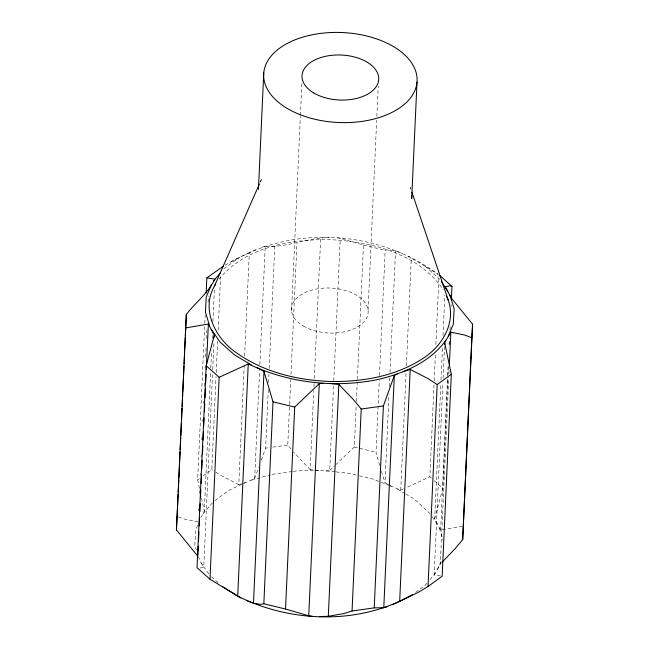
<?xml version="1.0" encoding="UTF-8"?>
<svg xmlns="http://www.w3.org/2000/svg" width="649" height="649" viewBox="0 0 649 649"><rect width="100%" height="100%" fill="white"/><g stroke="black" fill="none" stroke-linecap="round" stroke-linejoin="round"><path stroke-width="0.49" stroke-dasharray="3.25 2.43" d="M199.486 488.446L197.669 479.83L204.735 324.33M204.776 323.316L205.149 315.244M198.659 510.739L198.748 508.719M199.438 493.524L199.576 490.49M200.265 475.303L200.363 473.275M201.093 457.074L201.19 455.046M201.88 439.86L202.017 436.818M202.707 421.631L202.796 419.603M203.535 403.402L203.624 401.382M204.313 386.187L204.451 383.153M205.141 367.967L205.23 365.939M205.644 356.82L206.066 347.71M206.479 338.6L206.893 329.481M208.134 302.142L208.41 296.066M200.874 517.651L204.297 511.307L210.625 371.999M210.811 367.959L211.59 350.801M212.142 338.689L212.32 334.649M212.921 321.531L214.389 289.227M200.225 568.045L203.762 567.177L212.539 373.767M212.726 369.719L213.967 342.38M203.169 475.831L211.809 469.551L216.028 376.655M216.214 372.615L217.634 341.317M218.137 330.211L220.571 276.693M241.436 483.821L238.791 484.649L244.219 365.16M244.632 356.041L249.321 252.753C310.003 225.625 384.857 234.914 438.197 274.332L408.14 256.095M244.097 483.254L254.676 478.564L259.584 370.555M259.86 364.495L265.222 246.393C287.223 247.748 307.658 237.566 329.457 237.534M261.287 460.182L265.611 448.167L268.272 389.603M268.589 382.537L268.962 374.457M269.238 368.397L274.778 246.222M291.531 311.033L300.365 116.358M300.414 115.352L301.882 83.072M291.012 448.954L287.775 445.052L289.568 405.674M289.608 404.668L290.76 379.422M290.987 374.376L296.95 243.107M335.103 471.807L310.165 469.698L313.751 390.706M313.938 386.658L314.075 383.624M314.303 378.554L320.695 237.802M325.757 470.768L329.716 470.484L333.562 385.693M333.789 380.639L340.254 238.313L336.336 237.761M335.606 464.854L354.297 447.007L356.179 405.609M356.358 401.569L357.185 383.397M357.372 379.357L363.464 245.062L340.254 238.313M368.056 310.035L376.671 120.398M376.85 116.366L378.229 86.106M379.689 465.544L375.998 452.248L379.259 380.557M379.487 375.503L385.173 250.303L388.816 249.719L395.525 250.847L402.583 253.532M387.623 484.162L384.995 482.734L388.994 394.641M389.359 386.536L389.773 377.426M390.008 372.364L395.525 250.847M390.203 485.833L400.749 490.149L406.112 372.047M406.388 365.987L411.288 257.978M431.293 478.078L429.849 476.788L434.019 384.906M434.205 380.866L435.398 354.614M435.86 344.514L438.975 275.857M462.445 526.307L440.639 530.055L434.716 518.794L440.833 384.111M441.012 380.063L442.488 347.661M443.04 335.509L444.873 295.003M440.42 575.931L434.157 574.949L442.869 383.153M443.097 378.107L444.516 346.817M440.639 530.055L447.607 376.623M447.656 375.609L448.07 366.523M449.076 344.319L449.351 338.259M434.716 518.794L442.805 488.373L447.753 379.324M447.94 375.284L448.354 366.198M449.319 344.992L449.457 341.966M450 329.854L450.187 325.814M451.055 306.628L451.152 304.608M434.157 574.949L440.322 564.095L448.784 377.767M448.962 373.719L449.149 369.67M254.676 478.564L258.627 467.58M260.338 181.98L261.872 178.361L260.241 182.069M197.596 525.382L195.682 529.9L194.846 545.176L196.298 549.954M437.548 569.441L440.825 561.71M218.94 279.281C244.981 247.464 289.503 239.392 328.581 239.578C370.474 241.436 418.272 253.078 443.194 289.738M203.048 513.878L213.261 501.782M426.969 583.159L425.16 585.309L415.498 592.326M429.995 579.581L435.374 573.213M440.322 564.095L441.49 562.87M329.716 470.484L334.3 466.104M223.848 268.775L239.83 257.158L256.42 249.427M197.669 479.83L199.243 478.686M214.9 500.59L229.251 490.165L243.221 483.659M225.114 265.125L239.83 257.158M230.898 261.652L249.321 252.753M400.749 490.149L403.362 488.948M407.718 486.953L429.849 476.788M242.32 483.546L245.841 482.434M251.479 480.228L270.276 474.881M262.058 247.22L265.222 246.393M265.611 448.167L267.842 447.851M272.823 447.153L287.775 445.052M272.15 474.346L292.366 471.507M293.332 471.369L297.185 470.825L318.878 470.541M336.093 471.912L349.008 473.34L356.552 475.157M198.156 521.877L184.438 519.062L178.613 516.912M363.464 245.062L385.173 250.303M354.297 447.007L375.998 452.248M359.384 475.847L373.532 479.262L380.346 481.947M381.239 482.296L389.311 485.476M238.791 484.649L221.187 475.587L214.178 471.077M388.5 484.641L391.996 486.539M397.561 489.111L404.935 493.483M405.803 494.003L414.484 499.154L430.141 513.732M211.809 469.551L212.621 470.071M425.071 266.139L439.714 279.24M434.165 480.649L442.805 488.373M211.469 576.783L218.705 583.264M310.165 469.698L293.599 452.069M432.161 516.701L437.337 524.319M198.278 556.485L201.085 562.772L209.294 574.844M201.085 562.772L203.762 567.177M410.955 189.297L410.306 187.383L410.744 189.265M381.45 471.263L384.995 482.734M439.43 528.237L442.991 540.009M201.506 498.026L204.297 511.307M303.221 326.001A38.396 22.512 2.6 0 0 367.05 317.028A38.396 22.512 2.6 0 0 319.105 288.586A38.396 22.512 2.6 0 0 303.221 326.001"/><path stroke-width="0.97" d="M197.815 556.201L176.423 529.884L186.328 314.432C195.633 302.353 208.207 293.056 214.843 279.127L206.844 277.877L206.155 293.024M176.423 529.884L177.526 508.297M177.615 506.277L178.167 494.157M178.256 492.145L178.808 480.025M178.897 478.005L179.448 465.885M179.538 463.873L180.089 451.753M180.179 449.733L180.73 437.613M180.828 435.601L181.371 423.481M181.509 420.455L182.061 408.335M182.158 406.315L182.702 394.203M182.799 392.183L183.343 380.063M183.44 378.043L183.992 365.931M184.081 363.911L184.632 351.79M184.722 349.77L185.273 337.658M185.363 335.638L186.328 314.432M412.334 594.63C359.944 625.092 291.093 623.048 237.712 596.106L209.984 579.241L197.028 567.648L206.195 365.712L214.292 335.29L208.361 324.021L185.59 327.948M197.864 555.195L198.278 546.109M198.505 541.055L198.918 531.977M199.194 525.917L199.559 517.845M199.835 511.785L200.2 503.705M200.476 497.653L200.841 489.573M201.117 483.521L201.531 474.435M201.758 469.389L202.172 460.303M202.447 454.243L202.812 446.171M203.088 440.111L203.453 432.039M203.729 425.979L204.102 417.907M204.37 411.847L204.743 403.775M205.019 397.715L205.425 388.629M205.66 383.583L206.074 374.497M206.301 369.451L208.361 324.021M214.194 337.318L214.292 335.29M209.984 579.241L219.151 377.296L206.195 365.712M237.712 596.106L248.259 363.935C288.034 382.788 333.643 388.256 376.858 379.738C405.868 373.126 436.355 359.708 450.852 332.199L464.57 335.014L471.847 337.707L462.68 539.652L454.852 548.94L442.074 562.261M258.456 189.37L263.745 72.866M312.664 616.323L308.746 615.771L285.536 609.022L263.835 603.781L260.192 604.365L253.475 603.237L264.005 371.342L257.004 367.545M263.835 603.781L273.002 401.836L264.005 371.342M285.536 609.022L294.703 407.077L319.292 383.6L323.243 383.316M308.746 615.771L319.292 383.6M319.551 616.55L328.305 616.282L338.835 384.386L330.13 383.543M328.305 616.282L343.751 613.597L352.058 610.977L361.225 409.032L353.47 399.679L338.835 384.386M352.058 610.977L374.222 607.862L383.389 405.917L394.324 375.511L397.529 373.848M374.222 607.862L383.786 607.691L394.324 375.511M416.999 82.188A76.785 45.024 2.6 0 1 298.556 114.054A76.785 45.024 2.6 0 1 305.565 36.336A76.785 45.024 2.6 0 1 416.999 82.188L411.709 198.691L411.661 195.86M392.58 604.657L399.679 601.331L410.209 369.427L403.159 371.642M399.679 601.331L418.102 592.432L428.024 586.477L437.191 384.533L451.331 374.254L444.703 342.777L445.96 340.206M444.614 344.797L444.703 342.777M451.38 299.562L451.972 286.436L439.697 275.452M449.335 365.614L450.852 332.199M451.331 374.254L442.164 576.198L428.024 586.477M451.972 286.436L449.668 285.82L445.246 286.907L451.185 297.883L472.577 324.192L462.68 539.652M471.847 337.707L472.577 324.192M211.46 284.643L206.26 296.893L205.433 312.161L209.57 325.847M259.422 183.918L214.535 285.868C200.411 310.254 216.036 339.508 237.493 353.543C264.695 372.567 298.216 380.387 331.006 381.498C363.116 381.928 396.507 376.055 423.635 357.988C442.294 345.893 456.279 322.464 448.216 300.073L411.912 192.161M448.126 336.425L453.326 324.184L454.154 308.908L450.008 295.23M214.535 285.868L215.801 283.978M213.626 280.863L220.352 272.904M206.844 277.877L223.459 266.122M219.151 377.296L248.259 363.935M383.786 607.691L386.95 606.864M361.225 409.032L383.389 405.917M273.002 401.836L294.703 407.077M177.153 516.377L177.777 516.604M246.425 600.552L253.475 603.237M410.209 369.427L427.813 378.489L437.191 384.533M251.439 364.973L234.516 354.93L219.873 341.836L211.663 329.765M240.86 597.989L222.437 586.599M441.417 281.747L447.915 291.312M446.707 296.723L448.216 300.073M313.808 92.985A38.396 22.512 2.6 0 0 377.629 84.021A38.396 22.512 2.6 0 0 329.684 55.571A38.396 22.512 2.6 0 0 313.808 92.985"/></g></svg>
